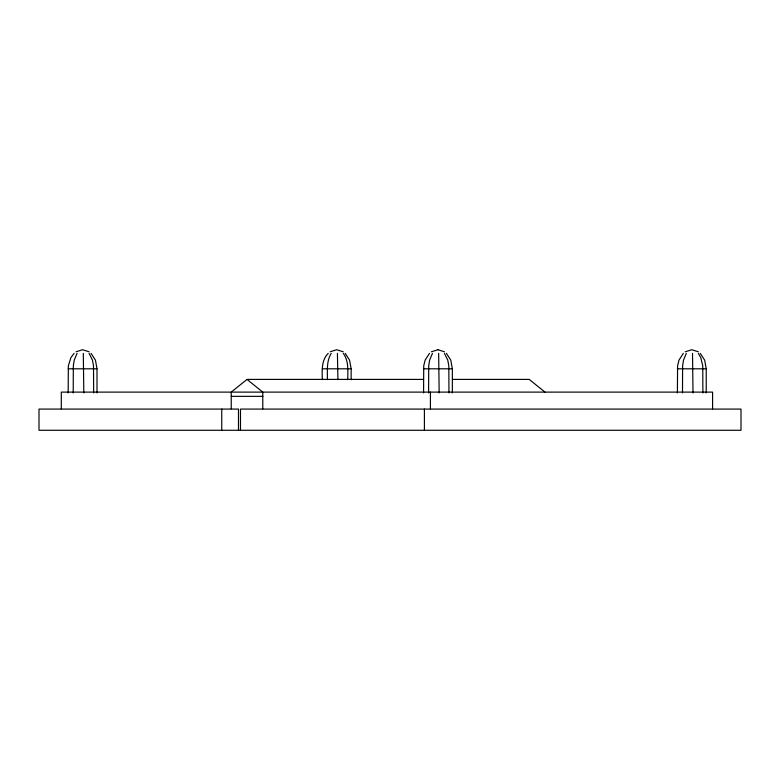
<?xml version="1.0" encoding="UTF-8"?>
<svg xmlns="http://www.w3.org/2000/svg" width="780" height="780" viewBox="0 0 780 780"><rect width="100%" height="100%" fill="white"/><g stroke="black" fill="none" stroke-linecap="round" stroke-linejoin="round"><path stroke-width="1.17" d="M68.172 392.906L68.347 365.82L70.921 357.581L74.11 353.369M322.306 379.645C322.14 370.793 321.214 360.145 328.244 353.369M423.56 392.906L423.735 365.82L425.129 360.136L429.488 353.369M677.401 392.906L677.576 365.82L678.971 360.136L683.348 353.369M331.237 353.369C326.313 361.169 327.522 370.909 327.395 379.645M432.452 353.369L429.624 360.136L428.717 365.82L428.6 392.906M686.341 353.369L683.504 360.136L682.607 365.82L682.49 392.906M77.074 353.369L74.236 360.136L73.33 365.82L73.213 392.906M423.394 379.402L247.006 379.402L231.241 392.116L231.241 408.817M76.04 351.799L82.553 349.723L89.135 351.799M330.174 351.799L336.687 349.723L343.268 351.799M431.408 351.799L437.95 349.723M685.279 351.799L691.792 349.723L698.363 351.799M68.172 368.803L97.003 368.803L97.003 392.906M322.306 368.803L351.146 368.803L351.146 379.645M423.56 368.803L452.351 368.803L452.351 392.906M677.401 368.803L706.231 368.803L706.231 392.906M452.585 379.402L529.22 379.402L544.986 392.116M231.241 396.357L262.86 396.357M437.96 349.723L444.473 351.799M247.006 379.402L262.782 392.116L262.782 408.817M700.294 353.369L704.662 360.136L706.231 368.803M446.404 353.369L450.772 360.136L452.351 368.803M345.199 353.369L349.567 360.136L351.146 368.803M91.055 353.369L95.433 360.136L97.003 368.803M343.229 353.369C348.933 360.828 347.734 370.89 347.792 379.645M698.324 353.369L700.771 357.581L702.751 365.82L702.887 392.906M89.086 353.369L92.449 360.136L93.512 365.82L93.649 392.906M444.415 353.369L447.759 360.136L448.822 365.82L448.958 392.906M438.652 353.369L439.159 392.906M83.304 353.369L83.811 392.906M692.513 353.369L693.001 392.906M337.418 353.369L337.915 379.645M712.588 408.817L712.588 392.116L61.298 392.116L61.298 408.817M430.423 392.116L430.423 408.817M424.408 409.081L424.408 430.277M240.484 430.277L240.484 409.081L741 409.081L741 430.277L39 430.277L39 409.081L238.485 409.081L238.485 430.277M221.744 409.081L221.744 430.277"/></g></svg>
